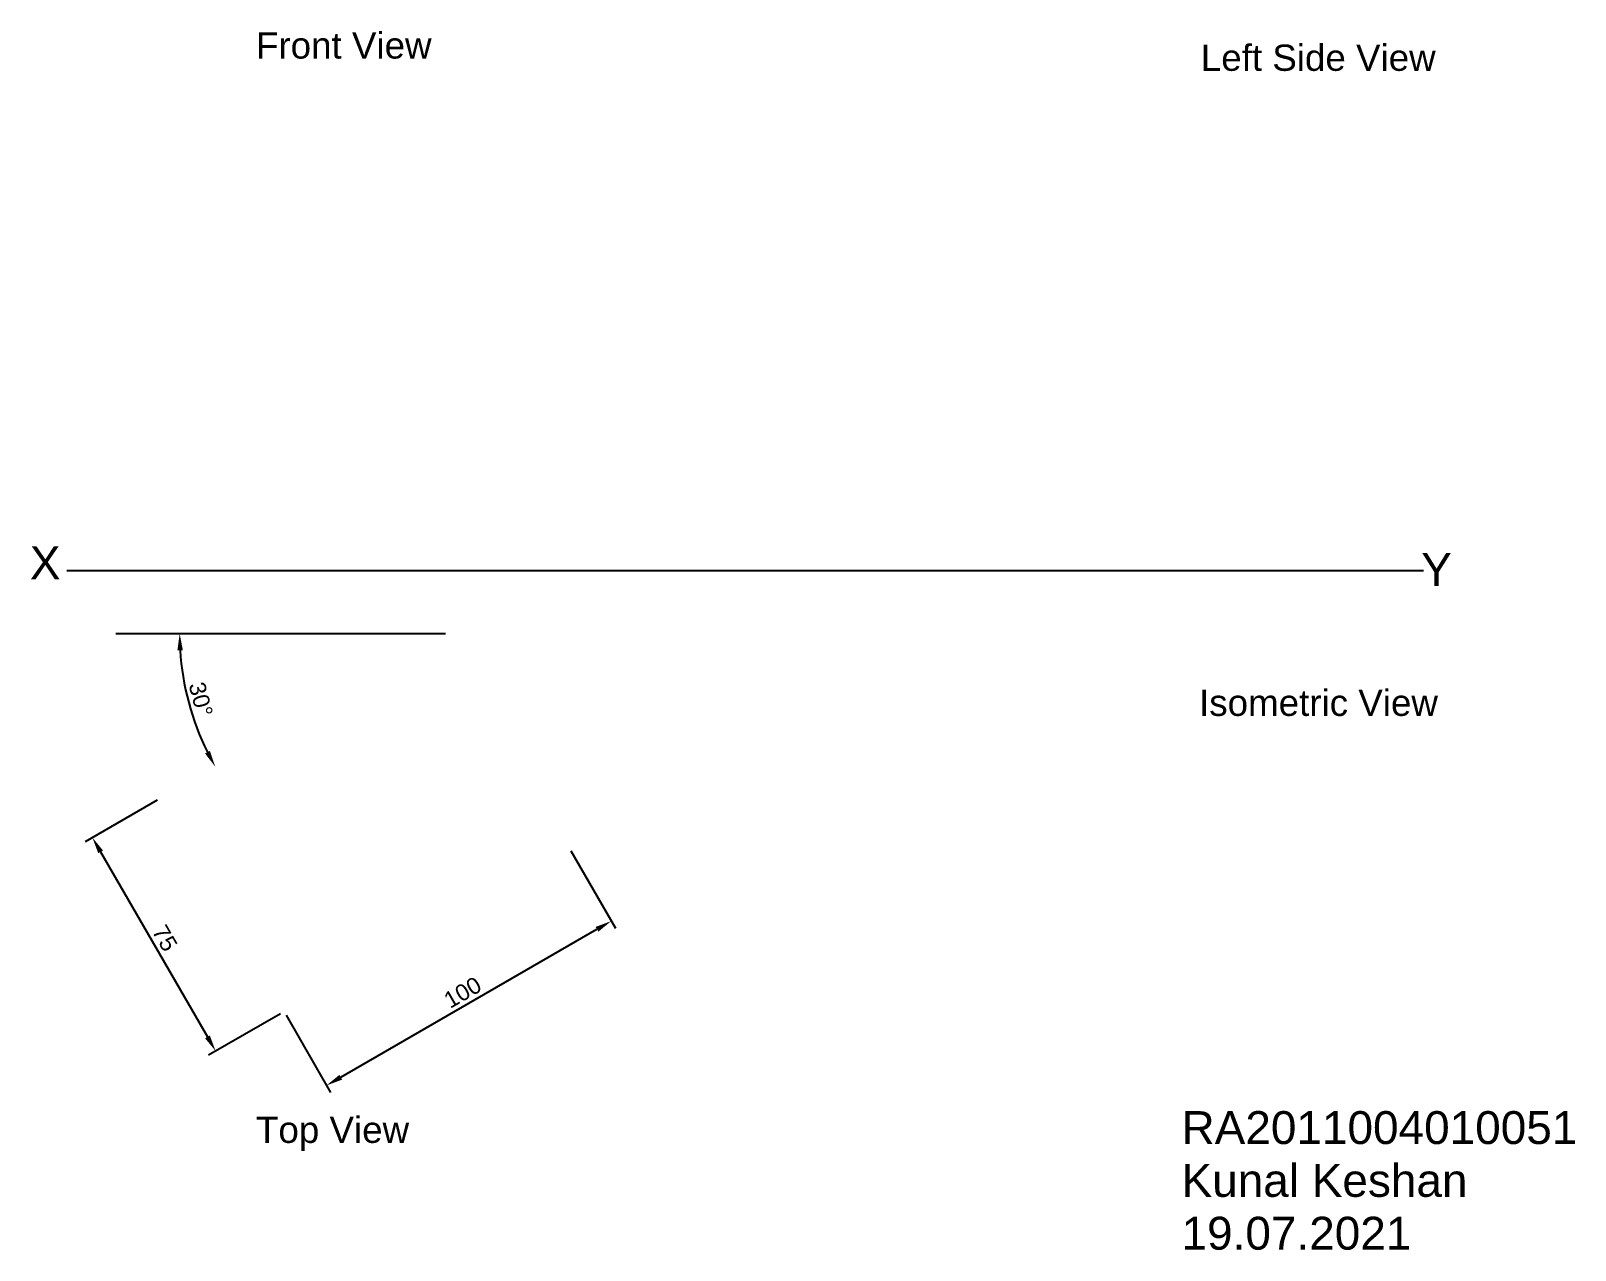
# Paper-space layout 'Layout1' of a CAD drawing. Header units: millimetres. Extents: x 21 to 256, y 3 to 188.
import ezdxf

# ---------------------------------------------------------------- set-up
doc = ezdxf.new("R2010")
doc.units = ezdxf.units.MM
doc.styles.get("Standard").update_dxf_attribs({"font": 'arial.ttf'})
doc.dimstyles.new('ISO-25', dxfattribs={"dimtxt": 2.5, "dimasz": 2.5, "dimexe": 1.25, "dimexo": 0.625, "dimtad": 1, "dimtxsty": 'Standard', "dimcen": 2.5, "dimadec": 0, "dimazin": 0, "dimtfac": 1, "dimtmove": 0, "dimatfit": 3, "dimfxl": 1, "dimarcsym": 0})

# ---------------------------------------------------------------- blocks, each defined once
blk = doc.blocks.new('*D16')
at = {"color": 0, "lineweight": -2, "transparency": 16777216}
blk.add_arc((84.39316754047056, 96.26765281291381), 40.41347272907465, 183.5449143082992, 206.4550856917004, dxfattribs=at)
at = {"color": 0, "transparency": 16777216}
for points in [[(43.64055319952044, 93.75596133540219), (44.47348781989592, 93.78173656817293), (43.9796948113959, 96.26765281291404)], [(48.57875266914388, 78.46067957225277), (47.84452251182178, 78.06653426843297), (49.39407350194224, 76.06091644837657)]]:
    blk.add_solid(points, dxfattribs=at)
at = {"layer": 'Defpoints', "color": 0, "transparency": 16777216}
for p in [(34.26175183341968, 96.2676528129141), (84.3931675404707, 96.26765281291381), (84.39316754047104, 96.2676528129141), (44.59366627073037, 89.249926920318), (41.09189735124891, 71.2676528129141)]:
    blk.add_point(p, dxfattribs=at)
at = {"color": 0, "transparency": 16777216, "insert": (47.19421683707888, 86.30022401265502), "char_height": 2.5, "attachment_point": 5, "rotation": 284.9999999999998}
blk.add_mtext('30°', dxfattribs=at)
blk = doc.blocks.new('*D17')
at = {"color": 0, "lineweight": -2, "transparency": 16777216}
for p, q in [((40.55063147388364, 70.9551528129141), (29.62987795193807, 64.65005282726547)), ((31.96240970666859, 63.10998931780434), (48.2124097066683, 34.96416369480969)), ((59.3006314738833, 38.47920017099722), (48.37987795193771, 32.17410018534859))]:
    blk.add_line(p, q, dxfattribs=at)
at = {"color": 0, "transparency": 16777216}
for points in [[(32.32325362491211, 63.31832265113767), (31.60156578842507, 62.90165598447101), (30.71240970666862, 65.27505282726545)], [(48.57325362491181, 35.17249702814302), (47.85156578842478, 34.75583036147636), (49.46240970666827, 32.79910018534858)]]:
    blk.add_solid(points, dxfattribs=at)
at = {"layer": 'Defpoints', "color": 0, "transparency": 16777216}
for p in [(41.09189735124892, 71.2676528129141), (59.84189735124858, 38.79170017099722), (49.46240970666827, 32.79910018534858)]:
    blk.add_point(p, dxfattribs=at)
at = {"color": 0, "transparency": 16777216, "insert": (41.7296679757822, 49.9852347600587), "char_height": 2.5, "attachment_point": 5, "rotation": 299.9999999999992}
blk.add_mtext('75', dxfattribs=at)
blk = doc.blocks.new('*D18')
at = {"color": 0, "lineweight": -2, "transparency": 16777216}
for p, q in [((103.4556675404707, 63.25043429363193), (110.2401140137789, 51.49942830063061)), ((68.47890733401786, 28.83196005536116), (107.4500505043178, 51.33196005536117)), ((60.15439735124857, 38.25043429363194), (66.93884382455677, 26.49942830063062))]:
    blk.add_line(p, q, dxfattribs=at)
at = {"color": 0, "transparency": 16777216}
for points in [[(107.2417171709844, 51.69280397360468), (107.6583838376511, 50.97111613711765), (109.6151140137789, 52.58196005536117)], [(68.27057400068453, 29.19280397360468), (68.6872406673512, 28.47111613711765), (66.31384382455677, 27.58196005536117)]]:
    blk.add_solid(points, dxfattribs=at)
at = {"layer": 'Defpoints', "color": 0, "transparency": 16777216}
for p in [(103.1431675404707, 63.79170017099721), (109.6151140137789, 52.58196005536117), (59.84189735124858, 38.79170017099722)]:
    blk.add_point(p, dxfattribs=at)
at = {"color": 0, "transparency": 16777216, "insert": (87.01376268451571, 41.72864887735921), "char_height": 2.5, "attachment_point": 5, "rotation": 29.999999999999904}
blk.add_mtext('100', dxfattribs=at)

psp = doc.layouts.get("Layout1")

# ---------------------------------------------------------------- linework, layer by layer
for p, q in [((26.79829136986496, 105.8916906708461), (233.1341306126686, 105.8916906708461)), ((84.3931675404707, 96.26765281291381), (34.26175183341968, 96.2676528129141))]:
    psp.add_line(p, q)

# ---------------------------------------------------------------- texts
for s, height, p in [('Front View', 4, (55.58865376042206, 183.747625127146)), ('Left Side View', 4, (199.2786564198262, 181.8827878574472)), ('X', 5, (21.19952810634391, 104.5597097286217)), ('Y', 5, (232.7989886548551, 103.5548640189623)), ('Isometric View', 4, (199.012069982287, 83.78012287218695)), ('RA2011004010051', 5, (196.3462073503794, 18.67586749390885)), ('Top View', 4, (55.58865376042206, 18.84269401294782)), ('Kunal Keshan', 5, (196.3462073503794, 10.64380746662373)), ('19.07.2021', 5, (196.3462073503794, 2.6117474393386))]:
    psp.add_text(s, height=height).set_placement(p)

# ---------------------------------------------------------------- dimensions: what is measured, and where the dimension line sits
dim = psp.add_angular_dim_2l(base=(44.59366627073037, 89.249926920318), line1=((84.39316754047104, 96.2676528129141), (41.09189735124892, 71.2676528129141)), line2=((84.3931675404707, 96.26765281291381), (34.26175183341968, 96.2676528129141)), dimstyle='ISO-25')
dim.commit()
dim.dimension.update_dxf_attribs({"geometry": '*D16', "text_midpoint": (47.19421683707887, 86.30022401265504)})
for p1, p2, distance, picture, middle in [((41.09189735124892, 71.2676528129141), (59.84189735124858, 38.79170017099722), -11.985199971297577, '*D17', (41.7296679757822, 49.9852347600587)), ((59.84189735124858, 38.79170017099722), (103.1431675404707, 63.79170017099722), -12.943892946616428, '*D18', (87.01376268451571, 41.72864887735921))]:
    dim = psp.add_aligned_dim(p1=p1, p2=p2, distance=distance, dimstyle='ISO-25', override={"dimlfac": -2})
    dim.commit()
    dim.dimension.update_dxf_attribs({"geometry": picture, "text_midpoint": middle})

doc.saveas('drawing.dxf')
